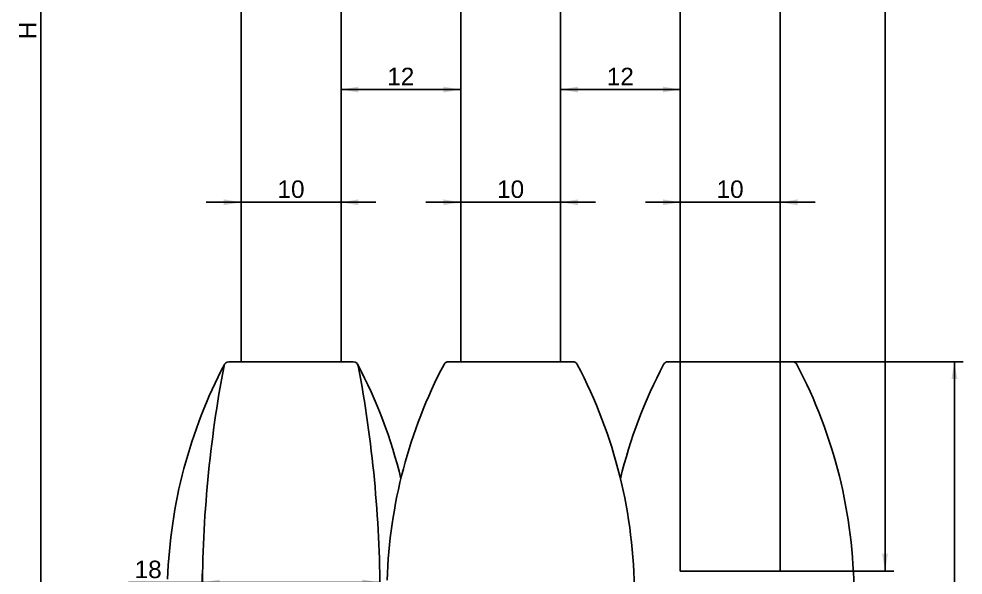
# Model space of a CAD drawing. Header units: millimetres. Extents: x -152 to 557, y 15 to 288.
# Drawn here: x 456 to 550.6, y 95.5 to 151.3 of the extents above; entities that cross this region are included whole.
import ezdxf
from ezdxf.enums import TextEntityAlignment as Align
from ezdxf.lldxf.tags import DXFTag

# ---------------------------------------------------------------- set-up
doc = ezdxf.new("R2010")
doc.units = ezdxf.units.MM
doc.layers.add('Default', color=7, linetype='Continuous')
doc.layers.add('DV3_Default', color=7, linetype='Continuous')
doc.styles.add('SEACAD_Arial', font='arial.ttf')
tags = doc.linetypes.add('CENTER2', pattern=[28.575, 19.05, -3.175, 3.175, -3.175]).pattern_tags.tags
tags[10:11] = [DXFTag(74, 4), DXFTag(75, 0), DXFTag(340, '0'), DXFTag(46, 0.0), DXFTag(50, 0.0), DXFTag(44, 0.0), DXFTag(45, 0.0)]
tags[8:9] = [DXFTag(74, 4), DXFTag(75, 0), DXFTag(340, '0'), DXFTag(46, 0.0), DXFTag(50, 0.0), DXFTag(44, 0.0), DXFTag(45, 0.0)]
tags[6:7] = [DXFTag(74, 4), DXFTag(75, 0), DXFTag(340, '0'), DXFTag(46, 0.0), DXFTag(50, 0.0), DXFTag(44, 0.0), DXFTag(45, 0.0)]
tags[4:5] = [DXFTag(74, 4), DXFTag(75, 0), DXFTag(340, '0'), DXFTag(46, 0.0), DXFTag(50, 0.0), DXFTag(44, 0.0), DXFTag(45, 0.0)]
doc.dimstyles.new('ISO', dxfattribs={"dimtxt": 1.75, "dimasz": 1.75, "dimexe": 0.875, "dimexo": 0, "dimgap": 0.4375, "dimtad": 1, "dimtxsty": 'SEACAD_Arial', "dimblk1": '_SE_FILLED', "dimblk2": '_SE_FILLED', "dimsah": 1, "dimcen": 0.875, "dimadec": 0, "dimazin": 0, "dimtfac": 0.5, "dimtdec": 3, "dimtmove": 0, "dimatfit": 3, "dimfxl": 1, "dimarcsym": 0})

# ---------------------------------------------------------------- blocks, each defined once
blk = doc.blocks.new('SE2')
at = {"layer": 'DV3_Default', "color": 7, "linetype": 'Continuous'}
for p, q in [((478.266, 246.385), (478.266, 116.885)), ((488.266, 246.385), (488.266, 116.885)), ((500.266, 246.385), (500.266, 116.885)), ((510.266, 246.385), (510.266, 116.885)), ((522.266, 116.885), (522.266, 246.385)), ((532.266, 116.885), (532.266, 246.385)), ((477.033, 116.885), (489.499, 116.885)), ((499.033, 116.885), (511.499, 116.885)), ((521.033, 116.885), (533.499, 116.885))]:
    blk.add_line(p, q, dxfattribs=at)
at = {"layer": 'DV3_Default', "color": 7, "linetype": 'CENTER2'}
for p, q in [((522.266, 116.885), (522.266, 95.885)), ((532.266, 116.885), (532.266, 95.885)), ((522.266, 95.885), (532.266, 95.885))]:
    blk.add_line(p, q, dxfattribs=at)
at = {"layer": 'DV3_Default', "color": 7, "linetype": 'Continuous'}
for centre, radius, start, end in [((520.712, 93.425), 49.846, 152.27095, 178.09118), ((599.365, 93.257), 125, 169.29382, 179.87564), ((477.033, 116.385), 0.5, 90, 169.29382), ((489.499, 116.385), 0.5, 10.70618, 90), ((445.82, 93.425), 49.846, 13.6121, 27.72905), ((367.166, 93.257), 125, 0.1246, 10.70618), ((542.712, 93.425), 49.846, 152.27095, 178.2005), ((499.033, 116.385), 0.5, 90, 152.27095), ((511.499, 116.385), 0.5, 27.72905, 90), ((467.82, 93.425), 49.846, 0.12265, 27.72905), ((564.712, 93.425), 49.846, 152.27095, 166.3879), ((521.033, 116.385), 0.5, 90, 152.27095), ((533.499, 116.385), 0.5, 27.72905, 90), ((489.82, 93.425), 49.846, 0.12265, 27.72905)]:
    blk.add_arc(centre, radius, start, end, dxfattribs=at)
blk = doc.blocks.new('DMBLK29')
at = {"layer": 'Default', "linetype": 'Continuous', "transparency": 16777216}
for points in [[(543.071, 244.635), (542.779, 246.385), (542.487, 244.635)], [(543.071, 97.635), (542.487, 97.635), (542.779, 95.885)]]:
    blk.add_hatch(color=7, dxfattribs=at).paths.add_polyline_path(points)
at = {"layer": 'Default', "color": 7, "linetype": 'Continuous', "transparency": 16777216}
for p, q in [((527.266, 246.385), (543.654, 246.385)), ((542.779, 246.385), (542.779, 95.885)), ((527.266, 95.885), (543.654, 95.885))]:
    blk.add_line(p, q, dxfattribs=at)
at = {"layer": 'Default', "color": 7, "linetype": 'Continuous', "transparency": 16777216, "style": 'SEACAD_Arial'}
blk.add_text('HM', height=1.75, rotation=90, dxfattribs=at).set_placement((540.592, 168.64), align=Align.TOP_LEFT)
blk = doc.blocks.new('_SE_FILLED')
at = {"color": 0}
blk.add_line((0, 0), (-1, 0), dxfattribs=at)
blk.add_solid([(0, 0), (-1, -0.1665), (-1, 0.1665), (0, 0)], dxfattribs=at)
blk = doc.blocks.new('DMBLK30')
at = {"layer": 'Default', "linetype": 'Continuous', "transparency": 16777216}
for points in [[(457.882, 275.535), (458.466, 275.535), (458.174, 277.285)], [(457.882, 25.835), (458.174, 24.085), (458.466, 25.835)]]:
    blk.add_hatch(color=7, dxfattribs=at).paths.add_polyline_path(points)
at = {"layer": 'Default', "color": 7, "linetype": 'Continuous', "transparency": 16777216}
for p, q in [((478.266, 277.285), (457.299, 277.285)), ((458.174, 277.285), (458.174, 24.085)), ((462.766, 24.085), (457.299, 24.085))]:
    blk.add_line(p, q, dxfattribs=at)
at = {"layer": 'Default', "color": 7, "linetype": 'Continuous', "transparency": 16777216, "style": 'SEACAD_Arial'}
blk.add_text('H', height=1.75, rotation=90, dxfattribs=at).set_placement((455.986, 149.198), align=Align.TOP_LEFT)
blk = doc.blocks.new('DMBLK31')
at = {"layer": 'Default', "linetype": 'Continuous', "transparency": 16777216}
for points in [[(476.116, 95.038), (474.366, 94.746), (476.116, 94.454)], [(490.416, 95.038), (490.416, 94.454), (492.166, 94.746)]]:
    blk.add_hatch(color=7, dxfattribs=at).paths.add_polyline_path(points)
at = {"layer": 'Default', "color": 7, "linetype": 'Continuous', "transparency": 16777216}
for p, q in [((474.366, 64.457), (474.366, 95.621)), ((492.166, 93.527), (492.166, 95.621)), ((466.965, 94.746), (492.166, 94.746))]:
    blk.add_line(p, q, dxfattribs=at)
at = {"layer": 'Default', "color": 7, "linetype": 'Continuous', "transparency": 16777216, "style": 'SEACAD_Arial'}
blk.add_text('18', height=1.75, dxfattribs=at).set_placement((467.578, 96.934), align=Align.TOP_LEFT)
blk = doc.blocks.new('DMBLK32')
at = {"layer": 'Default', "linetype": 'Continuous', "transparency": 16777216}
for points in [[(476.516, 133.161), (476.516, 132.578), (478.266, 132.869)], [(490.016, 133.161), (488.266, 132.869), (490.016, 132.578)]]:
    blk.add_hatch(color=7, dxfattribs=at).paths.add_polyline_path(points)
at = {"layer": 'Default', "color": 7, "linetype": 'Continuous', "transparency": 16777216}
blk.add_line((474.766, 132.869), (491.766, 132.869), dxfattribs=at)
at = {"layer": 'Default', "color": 7, "linetype": 'Continuous', "transparency": 16777216, "style": 'SEACAD_Arial'}
blk.add_text('10', height=1.75, dxfattribs=at).set_placement((481.896, 135.057), align=Align.TOP_LEFT)
blk = doc.blocks.new('DMBLK33')
at = {"layer": 'Default', "linetype": 'Continuous', "transparency": 16777216}
for points in [[(490.016, 144.462), (488.266, 144.171), (490.016, 143.879)], [(498.516, 144.462), (498.516, 143.879), (500.266, 144.171)]]:
    blk.add_hatch(color=7, dxfattribs=at).paths.add_polyline_path(points)
at = {"layer": 'Default', "color": 7, "linetype": 'Continuous', "transparency": 16777216}
blk.add_line((488.266, 144.171), (500.266, 144.171), dxfattribs=at)
at = {"layer": 'Default', "color": 7, "linetype": 'Continuous', "transparency": 16777216, "style": 'SEACAD_Arial'}
blk.add_text('12', height=1.75, dxfattribs=at).set_placement((492.896, 146.358), align=Align.TOP_LEFT)
blk = doc.blocks.new('DMBLK34')
at = {"layer": 'Default', "linetype": 'Continuous', "transparency": 16777216}
for points in [[(498.516, 133.161), (498.516, 132.578), (500.266, 132.869)], [(512.016, 133.161), (510.266, 132.869), (512.016, 132.578)]]:
    blk.add_hatch(color=7, dxfattribs=at).paths.add_polyline_path(points)
at = {"layer": 'Default', "color": 7, "linetype": 'Continuous', "transparency": 16777216}
blk.add_line((496.766, 132.869), (513.766, 132.869), dxfattribs=at)
at = {"layer": 'Default', "color": 7, "linetype": 'Continuous', "transparency": 16777216, "style": 'SEACAD_Arial'}
blk.add_text('10', height=1.75, dxfattribs=at).set_placement((503.896, 135.057), align=Align.TOP_LEFT)
blk = doc.blocks.new('DMBLK35')
at = {"layer": 'Default', "linetype": 'Continuous', "transparency": 16777216}
for points in [[(512.016, 144.462), (510.266, 144.171), (512.016, 143.879)], [(520.516, 144.462), (520.516, 143.879), (522.266, 144.171)]]:
    blk.add_hatch(color=7, dxfattribs=at).paths.add_polyline_path(points)
at = {"layer": 'Default', "color": 7, "linetype": 'Continuous', "transparency": 16777216}
blk.add_line((510.266, 144.171), (522.266, 144.171), dxfattribs=at)
at = {"layer": 'Default', "color": 7, "linetype": 'Continuous', "transparency": 16777216, "style": 'SEACAD_Arial'}
blk.add_text('12', height=1.75, dxfattribs=at).set_placement((514.896, 146.358), align=Align.TOP_LEFT)
blk = doc.blocks.new('DMBLK36')
at = {"layer": 'Default', "linetype": 'Continuous', "transparency": 16777216}
for points in [[(520.516, 133.161), (520.516, 132.578), (522.266, 132.869)], [(534.016, 133.161), (532.266, 132.869), (534.016, 132.578)]]:
    blk.add_hatch(color=7, dxfattribs=at).paths.add_polyline_path(points)
at = {"layer": 'Default', "color": 7, "linetype": 'Continuous', "transparency": 16777216}
blk.add_line((518.766, 132.869), (535.766, 132.869), dxfattribs=at)
at = {"layer": 'Default', "color": 7, "linetype": 'Continuous', "transparency": 16777216, "style": 'SEACAD_Arial'}
blk.add_text('10', height=1.75, dxfattribs=at).set_placement((525.896, 135.057), align=Align.TOP_LEFT)
blk = doc.blocks.new('DMBLK37')
at = {"layer": 'Default', "linetype": 'Continuous', "transparency": 16777216}
for points in [[(550.021, 115.135), (549.729, 116.885), (549.437, 115.135)], [(550.021, 36.635), (549.437, 36.635), (549.729, 34.885)]]:
    blk.add_hatch(color=7, dxfattribs=at).paths.add_polyline_path(points)
at = {"layer": 'Default', "color": 7, "linetype": 'Continuous', "transparency": 16777216}
for p, q in [((533.499, 116.885), (550.604, 116.885)), ((549.729, 116.885), (549.729, 34.885)), ((536.694, 34.885), (550.604, 34.885))]:
    blk.add_line(p, q, dxfattribs=at)
at = {"layer": 'Default', "color": 7, "linetype": 'Continuous', "transparency": 16777216, "style": 'SEACAD_Arial'}
blk.add_text('82', height=1.75, rotation=90, dxfattribs=at).set_placement((547.542, 74.516), align=Align.TOP_LEFT)

msp = doc.modelspace()

# ---------------------------------------------------------------- block references
at = {"layer": 'Default'}
msp.add_blockref('SE2', (0, 0), dxfattribs=at)

# ---------------------------------------------------------------- dimensions: what is measured, and where the dimension line sits
at = {"layer": 'Default', "color": 7, "linetype": 'Continuous'}
for base, p1, p2, angle, text, picture, middle, dimtype in [((458.174, 24.085), (478.266, 277.285), (462.766, 24.085), 90, '\\A1;H {}', 'DMBLK30', (458.174, 150.685), 160), ((542.779, 246.385), (527.266, 246.385), (527.266, 95.885), 270, '\\A1;HM {}', 'DMBLK29', (542.779, 171.135), 161), ((488.266, 144.171), (488.266, 116.885), (500.266, 116.885), 360, '\\A1;<>', 'DMBLK33', (494.266, 144.171), 161), ((510.266, 144.171), (510.266, 116.885), (522.266, 116.885), 0, '\\A1;<>', 'DMBLK35', (516.266, 144.171), 161), ((478.266, 132.869), (478.266, 116.885), (488.266, 116.885), 0, '\\A1;<>', 'DMBLK32', (483.266, 132.869), 161), ((500.266, 132.869), (500.266, 116.885), (510.266, 116.885), 0, '\\A1;<>', 'DMBLK34', (505.266, 132.869), 161), ((522.266, 132.869), (522.266, 116.885), (532.266, 116.885), 0, '\\A1;<>', 'DMBLK36', (527.266, 132.869), 161), ((549.729, 34.885), (533.499, 116.885), (536.694, 34.885), 90, '\\A1;<>', 'DMBLK37', (549.729, 75.885), 160)]:
    dim = msp.add_linear_dim(base=base, p1=p1, p2=p2, angle=angle, text=text, dimstyle='ISO', dxfattribs=at)
    dim.commit()
    dim.dimension.update_dxf_attribs({"geometry": picture, "text_midpoint": middle, "dimtype": dimtype})
dim = msp.add_linear_dim(base=(492.166, 94.746), p1=(474.366, 64.457), p2=(492.166, 35.385), text='\\A1;<>', dimstyle='ISO', override={"dimdec": 0}, dxfattribs=at)
dim.commit()
dim.dimension.update_dxf_attribs({"geometry": 'DMBLK31', "text_midpoint": (470.929, 94.746), "dimtype": 160})

doc.saveas('drawing.dxf')
